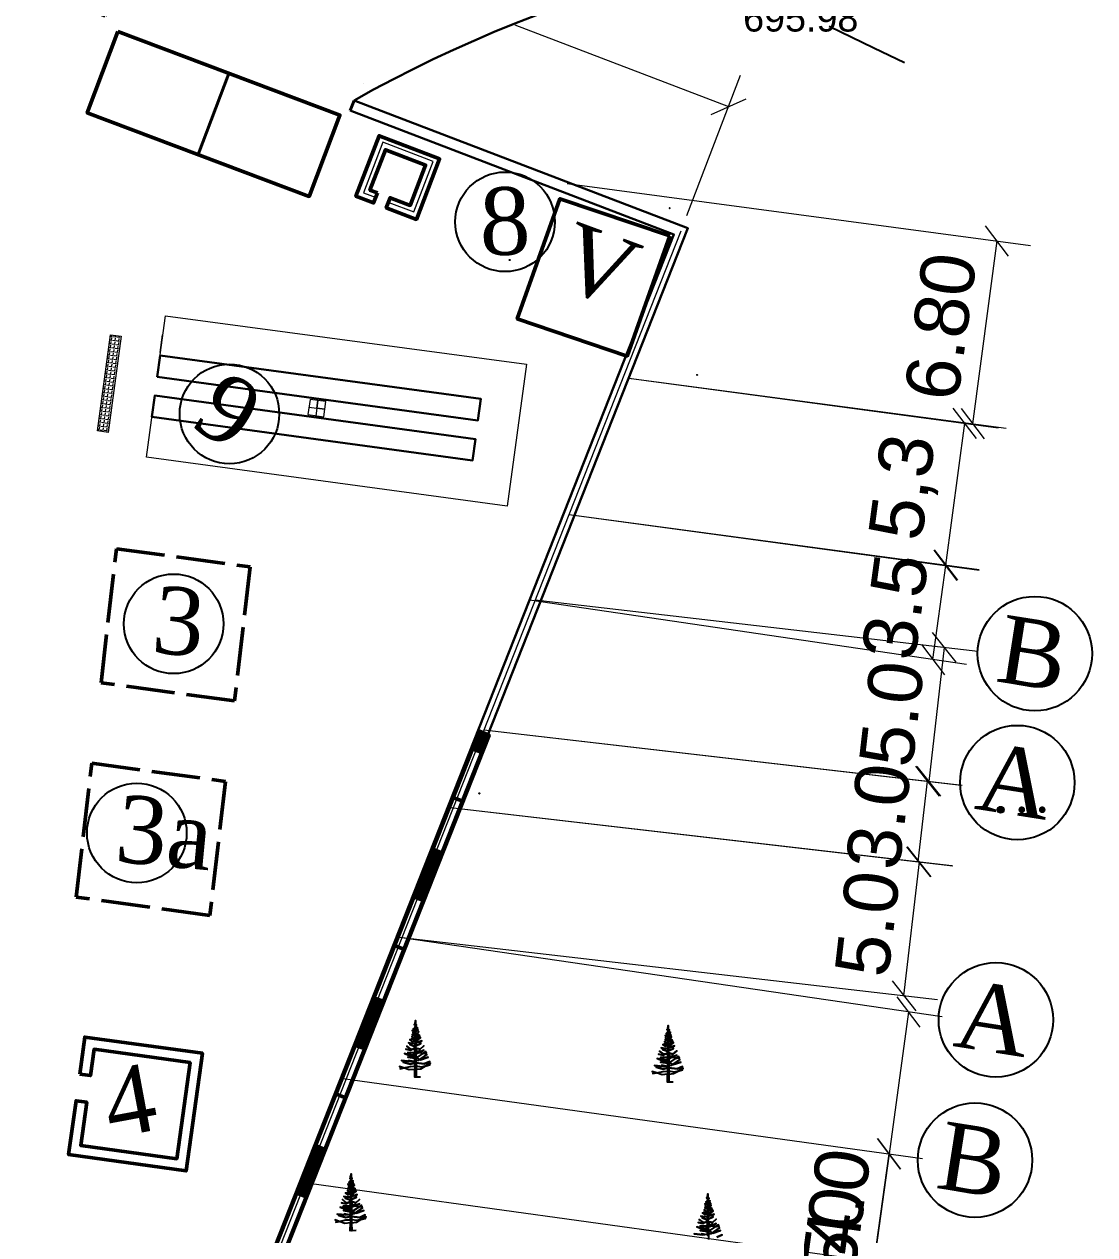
# Model space of a CAD drawing. Header units: feet. Extents: x 3381 to 682707, y 675186 to 4374675.
# Drawn here: x 682451.23 to 682490.92, y 4373061.74 to 4373106.62 of the extents above; entities that cross this region are included whole.
import ezdxf

# ---------------------------------------------------------------- set-up
doc = ezdxf.new("R2010")
doc.units = ezdxf.units.FT
doc.header["$MEASUREMENT"] = 0
doc.header["$PDMODE"] = 34
doc.header["$PDSIZE"] = 0.01
doc.linetypes.add('ACAD_ISO02W100', pattern=[15, 12, -3])
doc.linetypes.add('DUZ', pattern=[0])
doc.layers.get('0').update_dxf_attribs({"linetype": 'CONTINUOUS'})
for name, color, linetype in [('0_Point_Height', 2, 'CONTINUOUS'), ('0_Point_Point', 7, 'CONTINUOUS'), ('Aqaclar', 3, 'CONTINUOUS'), ('col bitkisi', 7, 'CONTINUOUS'), ('Layer8', 7, 'CONTINUOUS'), ('Lep-Stolb', 7, 'CONTINUOUS'), ('yol', 7, 'CONTINUOUS')]:
    doc.layers.add(name, color=color, linetype=linetype)
doc.styles.get("Standard").update_dxf_attribs({"font": 'arial.ttf', "height": 1.5})
doc.styles.add('style5', font='arialazlat.ttf', dxfattribs={"height": 400})

# ---------------------------------------------------------------- blocks, each defined once
blk = doc.blocks.new('gho09')
at = {"layer": 'yol', "lineweight": 20, "ltscale": 0.4}
h = blk.add_hatch(dxfattribs=at)
h.set_pattern_fill('ANGLE', color=256, scale=0.02)
h.set_pattern_definition([(0, (0, 0), (0, 0.1397), [0.1016, -0.0381]), (90, (0, 0), (-0.1397, 0), [0.1016, -0.0381])])
h.paths.add_polyline_path([(6099.173, 5735.746), (6095.576, 5735.746), (6095.576, 5736.146), (6099.173, 5736.146)])
for points in [[(6099.173, 5735.746), (6095.576, 5735.746), (6095.576, 5736.146), (6099.173, 5736.146)], [(6097.791, 5728.494), (6097.225, 5728.494), (6097.225, 5727.904), (6097.791, 5727.904)]]:
    blk.add_lwpolyline(points, close=True, dxfattribs=at)
at = {"layer": 'yol', "lineweight": 30, "ltscale": 0.4}
for points in [[(6096.362, 5734.218), (6096.362, 5722.218), (6097.162, 5722.218), (6097.162, 5734.218)], [(6097.862, 5734.218), (6097.862, 5722.218), (6098.662, 5722.218), (6098.662, 5734.218)]]:
    blk.add_lwpolyline(points, close=True, dxfattribs=at)
at = {"layer": 'yol', "lineweight": 20, "ltscale": 0.4}
blk.add_lwpolyline([(6097.508, 5728.494), (6097.508, 5727.904), (6097.508, 5728.199), (6097.791, 5728.199), (6097.225, 5728.199)], dxfattribs=at)
blk = doc.blocks.new('_Oblique')
at = {"color": 0, "linetype": 'ByBlock', "lineweight": -2}
blk.add_line((-0.5, -0.5), (0.5, 0.5), dxfattribs=at)

msp = doc.modelspace()

# ---------------------------------------------------------------- hatches: boundary and pattern name
at = {"lineweight": 50}
h = msp.add_hatch(dxfattribs=at)
h.set_pattern_fill('ANSI31', scale=0.3, angle=76.6288)
h.set_pattern_definition([(121.628787469, (4781448.126197, 2694571.615767), (-0.03192988339517, -0.01966551668202), [])])
h.paths.add_polyline_path([(682467.838, 4373079.757), (682468.108, 4373080.409), (682468.467, 4373080.267), (682468.214, 4373079.622)])
h = msp.add_hatch(dxfattribs=at)
h.set_pattern_fill('ANSI31', scale=0.3, angle=76.0049)
h.set_pattern_definition([(121.004872172, (4762925.39072, 2650031.193773), (-0.0321421312917, -0.01931666109934), [])])
h.paths.add_polyline_path([(682465.679, 4373074.272), (682466.375, 4373076.029), (682466.736, 4373075.885), (682466.046, 4373074.136)])
h = msp.add_hatch(dxfattribs=at)
h.set_pattern_fill('ANSI31', scale=0.3, angle=76.6288)
h.set_pattern_definition([(121.628787469, (4781443.78242, 2694560.625955), (-0.03192988339517, -0.01966551668202), [])])
h.paths.add_polyline_path([(682463.494, 4373068.768), (682464.19, 4373070.525), (682464.56, 4373070.382), (682463.871, 4373068.632)])
h = msp.add_hatch(dxfattribs=at)
h.set_pattern_fill('ANSI31', scale=0.3, angle=76.0049)
h.set_pattern_definition([(121.004872172, (4762921.04694, 2650020.20396), (-0.0321421312917, -0.01931666109934), [])])
h.paths.add_polyline_path([(682461.319, 4373063.289), (682462.02, 4373065.044), (682462.392, 4373064.896), (682461.702, 4373063.146)])
at = {"layer": 'col bitkisi', "ltscale": 1.5}
h = msp.add_hatch(color=256, dxfattribs=at)
edge = h.paths.add_edge_path()
edge.add_arc((682487.434, 4373077.497), 0.125, 0, 360)
h = msp.add_hatch(color=256, dxfattribs=at)
edge = h.paths.add_edge_path()
edge.add_arc((682488.217, 4373077.497), 0.125, 0, 360)
h = msp.add_hatch(color=256, dxfattribs=at)
edge = h.paths.add_edge_path()
edge.add_arc((682488.975, 4373077.497), 0.125, 0, 360)

# ---------------------------------------------------------------- linework, layer by layer
at = {"color": 7, "lineweight": 18}
for p, q in [((682469.419, 4373106.594, -716.5), (682477.346, 4373103.56, -716.5)), ((682475.801, 4373099.524, -716.5), (682477.793, 4373104.727, -716.5)), ((682471.366, 4373100.707, -716.5), (682488.538, 4373098.419, -716.5)), ((682486.396, 4373091.803, -716.5), (682487.299, 4373098.585, -716.5)), ((682456.347, 4373095.103, -264.147), (682456.258, 4373094.444, -264.147)), ((682473.644, 4373093.501, -716.5), (682487.347, 4373091.655, -716.5)), ((682473.644, 4373093.501, -716.5), (682487.635, 4373091.638, -716.5)), ((682485.402, 4373086.569, -716.5), (682486.108, 4373091.822, -716.5)), ((682471.431, 4373088.445, -716.5), (682486.637, 4373086.383, -716.5)), ((682471.432, 4373088.447, -716.5), (682486.64, 4373086.402, -716.5)), ((682484.925, 4373083.063, -716.5), (682485.398, 4373086.551, -716.5)), ((682469.966, 4373085.281, -716.5), (682486.164, 4373082.895, -716.5)), ((682470.178, 4373085.272, -716.5), (682486.582, 4373083.372, -716.5)), ((682485.34, 4373083.516, -716.5), (682484.765, 4373078.548, -716.5)), ((682468.276, 4373080.458, -716.5), (682486.007, 4373078.404, -716.5)), ((682468.276, 4373080.458, -716.5), (682485.964, 4373078.409, -716.5)), ((682484.377, 4373075.572, -716.5), (682484.722, 4373078.553, -716.5)), ((682466.929, 4373077.593, -716.5), (682485.663, 4373075.423, -716.5)), ((682466.929, 4373077.593, -716.5), (682485.618, 4373075.429, -716.5)), ((682483.847, 4373070.599, -716.5), (682484.422, 4373075.567, -716.5)), ((682465.03, 4373072.785, -716.5), (682485.088, 4373070.456, -716.5)), ((682465.233, 4373072.755, -716.5), (682485.259, 4373069.832, -716.5)), ((682484.02, 4373070.003, -716.5), (682483.294, 4373064.741, -716.5)), ((682462.961, 4373067.548, -716.5), (682484.532, 4373064.57, -473.329)), ((682462.961, 4373067.548, -716.5), (682484.532, 4373064.57, -716.5)), ((682483.294, 4373064.741, -716.5), (682482.277, 4373057.373, -716.5)), ((682482.745, 4373060.761, -473.329), (682483.294, 4373064.741, -473.329)), ((682461.441, 4373063.702, -473.329), (682483.983, 4373060.59, -473.329))]:
    msp.add_line(p, q, dxfattribs=at)
at = {"color": 7, "lineweight": 40}
for p, q in [((682458.814, 4373104.792, -716.5), (682457.683, 4373101.781, -716.5)), ((682463.46, 4373103.792, -716.5), (682463.317, 4373103.419, -264.147))]:
    msp.add_line(p, q, dxfattribs=at)
at = {"color": 7, "lineweight": 30}
for p, q in [((682463.795, 4373104.41, -264.147), (682463.794, 4373104.408, -264.147)), ((682463.463, 4373103.791, -716.5), (682463.32, 4373103.417, -716.5))]:
    msp.add_line(p, q, dxfattribs=at)
at = {"color": 7, "lineweight": 50}
for p, q in [((682467.123, 4373077.951, -716.5), (682467.486, 4373077.812, -716.5)), ((682464.943, 4373072.468, -716.5), (682465.306, 4373072.329, -716.5)), ((682462.779, 4373066.961, -716.5), (682463.142, 4373066.822, -716.5))]:
    msp.add_line(p, q, dxfattribs=at)
at = {"color": 7, "lineweight": 30, "elevation": -716.5}
for points in [[(682463.463, 4373103.791), (682475.838, 4373099.055), (682443.696, 4373017.695), (682351.291, 4373045.819), (682394.482, 4373130.191), (682454.121, 4373107.367)], [(682463.32, 4373103.417), (682475.318, 4373098.826), (682443.46, 4373018.185), (682351.865, 4373046.062), (682394.674, 4373129.689), (682453.978, 4373106.993)]]:
    msp.add_lwpolyline(points, dxfattribs=at)
at = {"color": 1, "lineweight": 0, "elevation": -716.5}
msp.add_lwpolyline([(682475.578, 4373098.94), (682443.578, 4373017.94), (682351.578, 4373045.94), (682394.578, 4373129.94)], dxfattribs=at)
at = {"color": 7, "lineweight": 50, "elevation": -716.5}
for points in [[(682454.23, 4373106.926), (682454.405, 4373107.287), (682429.082, 4373116.969), (682390.187, 4373121.803), (682355.142, 4373053.339), (682452.69, 4373040.351), (682468.467, 4373080.267), (682468.108, 4373080.409), (682452.432, 4373040.804), (682355.777, 4373053.642), (682390.466, 4373121.369), (682428.981, 4373116.595), (682454.23, 4373106.926)], [(682467.838, 4373079.757), (682468.108, 4373080.409), (682468.467, 4373080.267), (682468.213, 4373079.623), (682467.838, 4373079.757)], [(682465.679, 4373074.272), (682466.375, 4373076.029), (682466.736, 4373075.886), (682466.044, 4373074.136), (682465.679, 4373074.272)], [(682463.494, 4373068.768), (682464.19, 4373070.525), (682464.56, 4373070.382), (682463.869, 4373068.633), (682463.494, 4373068.768)], [(682461.32, 4373063.288), (682462.02, 4373065.044), (682462.392, 4373064.897), (682461.7, 4373063.146), (682461.337, 4373063.282)]]:
    msp.add_lwpolyline(points, dxfattribs=at)
for points in [[(682454.697, 4373106.34), (682462.932, 4373103.245), (682461.8, 4373100.234), (682453.565, 4373103.329)], [(682475.163, 4373098.767), (682473.582, 4373094.315), (682469.508, 4373095.695), (682471.089, 4373100.147)]]:
    msp.add_lwpolyline(points, close=True, dxfattribs=at)
at = {"color": 7, "linetype": 'DUZ', "lineweight": 50, "elevation": -21, "flags": 128}
msp.add_lwpolyline([(682464.327, 4373100.362), (682464.184, 4373099.989), (682463.53, 4373100.239), (682464.388, 4373102.48), (682466.63, 4373101.622), (682465.772, 4373099.381), (682464.651, 4373099.81), (682464.794, 4373100.183), (682465.541, 4373099.897), (682466.113, 4373101.392), (682464.619, 4373101.964), (682464.047, 4373100.469), (682464.327, 4373100.362)], dxfattribs=at)
at = {"color": 7, "linetype": 'DUZ', "lineweight": 13, "elevation": -21}
msp.add_lwpolyline([(682464.747, 4373100.013), (682465.681, 4373099.656), (682466.395, 4373101.524), (682464.528, 4373102.239), (682463.813, 4373100.371), (682464.28, 4373100.192)], dxfattribs=at)
at = {"color": 7, "lineweight": 15, "elevation": 214.685}
msp.add_lwpolyline([(682456.162, 4373093.542), (682456.469, 4373095.806), (682469.849, 4373094.008), (682469.137, 4373088.756), (682455.759, 4373090.57), (682456.068, 4373092.849)], dxfattribs=at)
at = {"color": 7, "linetype": 'ACAD_ISO02W100', "lineweight": 50, "ltscale": 0.15, "elevation": -473.329}
for points in [[(682454.651, 4373087.173), (682459.606, 4373086.496), (682459.031, 4373081.528), (682454.076, 4373082.205), (682454.651, 4373087.173)], [(682453.156, 4373074.256), (682453.731, 4373079.224), (682458.686, 4373078.547), (682458.111, 4373073.58), (682453.156, 4373074.256)]]:
    msp.add_lwpolyline(points, dxfattribs=at)
at = {"color": 7, "lineweight": 50, "elevation": -473.329, "flags": 128}
msp.add_lwpolyline([(682453.287, 4373067.697), (682453.683, 4373067.643), (682453.818, 4373068.619), (682457.379, 4373068.126), (682456.885, 4373064.56), (682453.324, 4373065.053), (682453.546, 4373066.652), (682453.15, 4373066.707), (682452.873, 4373064.711), (682457.232, 4373064.108), (682457.835, 4373068.467), (682453.476, 4373069.07), (682453.287, 4373067.697)], dxfattribs=at)
at = {"color": 7, "linetype": 'DUZ', "lineweight": 25}
for centre, radius in [((682469.058, 4373099.289, 674), 1.846), ((682458.839, 4373092.169, 905.685), 1.846), ((682456.769, 4373084.387, -1207.039), 1.846), ((682488.702, 4373083.284, -716.5), 2.121), ((682488.053, 4373078.504, -473.329), 2.121), ((682455.404, 4373076.636, -1848.332), 1.846), ((682487.257, 4373069.708, -473.329), 2.121), ((682486.482, 4373064.505, -473.329), 2.121)]:
    msp.add_circle(centre, radius, dxfattribs=at)
at = {"color": 1, "lineweight": 30}
msp.add_arc((682488.046, 4373060.098, -30.28), 50.136, 89.2275, 119.3665, dxfattribs=at)
at = {"linetype": 'Continuous'}
msp.add_open_spline([(682403.55, 4373251.91, -716.5), (682405.371, 4373248.44, -716.5), (682411.677, 4373236.422, -716.5), (682421.574, 4373218.441, -716.5), (682435.569, 4373199.176, -716.5), (682446.34, 4373178.978, -716.5), (682457.303, 4373161.093, -716.5), (682466.431, 4373143.689, -716.5), (682479.846, 4373125.168, -716.5), (682496.445, 4373110.879, -716.5), (682507.98, 4373096.042, -716.5), (682515.91, 4373085.56, -716.5), (682527.228, 4373073.641, -716.5), (682535.478, 4373062.949, -716.5), (682539.921, 4373057.189, -716.5)], degree=3, knots=[0, 0, 0, 0, 11.75951, 40.72321, 61.46233, 83.054979, 109.290717, 124.392744, 141.962718, 177.533008, 189.558821, 198.276488, 216.955448, 238.768866, 238.768866, 238.768866, 238.768866], dxfattribs=at)
at = {"layer": '0_Point_Point'}
for p in [(682475.163, 4373099.796, -21.166), (682469.225, 4373097.877, -21.319), (682476.177, 4373093.617, -22.166), (682468.106, 4373078.104, -716.5)]:
    msp.add_point(p, dxfattribs=at)
at = {"layer": 'Aqaclar', "color": 3, "elevation": -716.5}
for points in [[(682465.92, 4373067.586), (682465.709, 4373067.579), (682465.712, 4373067.873), (682465.505, 4373067.85), (682465.295, 4373067.925), (682465.144, 4373067.979), (682465.295, 4373067.925), (682465.17, 4373067.898), (682465.295, 4373067.925), (682465.549, 4373067.979), (682465.714, 4373067.986), (682465.712, 4373067.873), (682465.758, 4373067.878), (682465.761, 4373067.581), (682465.758, 4373067.878), (682465.934, 4373067.898), (682466.101, 4373067.992), (682466.269, 4373068.036), (682466.101, 4373067.992), (682466.294, 4373068.101), (682466.101, 4373067.992), (682465.959, 4373067.955), (682465.756, 4373067.985), (682465.758, 4373067.878), (682465.756, 4373067.985), (682465.738, 4373067.987), (682465.714, 4373067.986), (682465.715, 4373068.109), (682465.713, 4373068.109), (682465.542, 4373068.068), (682465.283, 4373068.141), (682465.542, 4373068.068), (682465.713, 4373068.109), (682465.715, 4373068.109), (682465.716, 4373068.155), (682465.707, 4373068.157), (682465.492, 4373068.206), (682465.621, 4373068.177), (682465.549, 4373068.166), (682465.22, 4373068.198), (682465.549, 4373068.166), (682465.621, 4373068.177), (682465.716, 4373068.191), (682465.716, 4373068.155), (682465.716, 4373068.191), (682465.754, 4373068.197), (682465.756, 4373067.985), (682465.755, 4373068.109), (682465.757, 4373068.109), (682466.06, 4373068.076), (682466.263, 4373068.166), (682466.06, 4373068.076), (682465.755, 4373068.109), (682465.754, 4373068.197), (682465.865, 4373068.214), (682466.161, 4373068.425), (682465.899, 4373068.239), (682465.921, 4373068.23), (682466.206, 4373068.327), (682465.921, 4373068.23), (682465.814, 4373068.271), (682465.753, 4373068.28), (682465.754, 4373068.197), (682465.753, 4373068.28), (682465.718, 4373068.286), (682465.716, 4373068.191), (682465.718, 4373068.286), (682465.454, 4373068.327), (682465.718, 4373068.286), (682465.718, 4373068.336), (682465.65, 4373068.336), (682465.328, 4373068.457), (682465.65, 4373068.336), (682465.718, 4373068.336), (682465.719, 4373068.438), (682465.631, 4373068.4), (682465.422, 4373068.449), (682465.631, 4373068.4), (682465.751, 4373068.452), (682465.752, 4373068.336), (682465.718, 4373068.336), (682465.752, 4373068.336), (682465.753, 4373068.28), (682465.752, 4373068.336), (682465.833, 4373068.336), (682466.032, 4373068.469), (682466.124, 4373068.53), (682466.032, 4373068.469), (682466.054, 4373068.465), (682466.149, 4373068.481), (682466.054, 4373068.465), (682465.896, 4373068.489), (682465.869, 4373068.502), (682465.751, 4373068.452), (682465.869, 4373068.502), (682466.048, 4373068.579), (682465.869, 4373068.502), (682465.808, 4373068.53), (682465.915, 4373068.554), (682465.808, 4373068.53), (682465.738, 4373068.562), (682465.749, 4373068.557), (682465.75, 4373068.517), (682465.808, 4373068.53), (682465.75, 4373068.517), (682465.751, 4373068.452), (682465.75, 4373068.517), (682465.72, 4373068.511), (682465.719, 4373068.438), (682465.72, 4373068.511), (682465.625, 4373068.489), (682465.448, 4373068.498), (682465.625, 4373068.489), (682465.72, 4373068.511), (682465.722, 4373068.602), (682465.776, 4373068.595), (682465.749, 4373068.599), (682465.749, 4373068.557), (682465.749, 4373068.599), (682465.722, 4373068.602), (682465.549, 4373068.627), (682465.416, 4373068.732), (682465.549, 4373068.627), (682465.613, 4373068.618), (682465.549, 4373068.579), (682465.378, 4373068.619), (682465.549, 4373068.579), (682465.613, 4373068.618), (682465.723, 4373068.686), (682465.722, 4373068.602), (682465.749, 4373068.599), (682465.748, 4373068.662), (682465.909, 4373068.619), (682466.048, 4373068.74), (682465.909, 4373068.619), (682465.748, 4373068.662), (682465.747, 4373068.743), (682465.934, 4373068.83), (682465.707, 4373068.724), (682465.523, 4373068.789), (682465.707, 4373068.724), (682465.723, 4373068.732), (682465.723, 4373068.686), (682465.725, 4373068.844), (682465.707, 4373068.838), (682465.618, 4373068.83), (682465.473, 4373068.854), (682465.618, 4373068.83), (682465.707, 4373068.838), (682465.725, 4373068.844), (682465.746, 4373068.851), (682465.747, 4373068.743), (682465.746, 4373068.851), (682465.966, 4373068.927), (682465.86, 4373068.89), (682465.934, 4373068.886), (682465.782, 4373068.894), (682465.669, 4373068.951), (682465.726, 4373068.923), (682465.725, 4373068.844), (682465.746, 4373068.851), (682465.744, 4373068.945), (682465.618, 4373068.911), (682465.53, 4373068.983), (682465.618, 4373068.911), (682465.726, 4373068.94), (682465.726, 4373068.923), (682465.726, 4373068.94), (682465.827, 4373068.967), (682465.928, 4373069.048), (682465.827, 4373068.967), (682465.744, 4373068.945), (682465.744, 4373068.986), (682465.776, 4373068.983), (682465.902, 4373069.097), (682465.776, 4373068.983), (682465.744, 4373068.986), (682465.726, 4373068.988), (682465.726, 4373068.94), (682465.726, 4373068.988), (682465.587, 4373069), (682465.726, 4373068.988), (682465.727, 4373069.003), (682465.599, 4373069.089), (682465.727, 4373069.003), (682465.728, 4373069.115), (682465.732, 4373069.113), (682465.618, 4373069.162), (682465.732, 4373069.113), (682465.839, 4373069.178), (682465.742, 4373069.119), (682465.744, 4373068.986), (682465.743, 4373069.053), (682465.884, 4373069.145), (682465.743, 4373069.053), (682465.741, 4373069.189), (682465.801, 4373069.202), (682465.858, 4373069.267), (682465.801, 4373069.202), (682465.741, 4373069.189), (682465.729, 4373069.187), (682465.728, 4373069.115), (682465.729, 4373069.187), (682465.688, 4373069.178), (682465.637, 4373069.243), (682465.688, 4373069.178), (682465.729, 4373069.187), (682465.73, 4373069.28), (682465.618, 4373069.307), (682465.751, 4373069.275), (682465.839, 4373069.324), (682465.751, 4373069.275), (682465.74, 4373069.278), (682465.741, 4373069.189), (682465.74, 4373069.278), (682465.74, 4373069.322), (682465.82, 4373069.364), (682465.74, 4373069.322), (682465.739, 4373069.394), (682465.77, 4373069.388), (682465.739, 4373069.394), (682465.688, 4373069.405), (682465.731, 4373069.396), (682465.73, 4373069.28), (682465.731, 4373069.324), (682465.688, 4373069.332), (682465.731, 4373069.324), (682465.731, 4373069.354), (682465.656, 4373069.38), (682465.731, 4373069.354), (682465.731, 4373069.396), (682465.732, 4373069.435), (682465.707, 4373069.445), (682465.738, 4373069.433), (682465.77, 4373069.421), (682465.795, 4373069.388), (682465.782, 4373069.405), (682465.814, 4373069.429), (682465.77, 4373069.396), (682465.782, 4373069.405), (682465.77, 4373069.421), (682465.738, 4373069.433), (682465.739, 4373069.394), (682465.738, 4373069.433), (682465.737, 4373069.495), (682465.776, 4373069.526), (682465.742, 4373069.499), (682465.764, 4373069.485), (682465.742, 4373069.499), (682465.733, 4373069.505), (682465.688, 4373069.534), (682465.733, 4373069.505), (682465.734, 4373069.565), (682465.707, 4373069.599), (682465.734, 4373069.565), (682465.735, 4373069.688), (682465.737, 4373069.502), (682465.737, 4373069.495), (682465.737, 4373069.502), (682465.733, 4373069.505), (682465.733, 4373069.491), (682465.737, 4373069.495), (682465.726, 4373069.485), (682465.733, 4373069.491), (682465.732, 4373069.435)], [(682475.294, 4373067.403), (682475.082, 4373067.395), (682475.086, 4373067.69), (682474.878, 4373067.666), (682474.668, 4373067.742), (682474.518, 4373067.796), (682474.668, 4373067.742), (682474.543, 4373067.715), (682474.668, 4373067.742), (682474.922, 4373067.796), (682475.087, 4373067.803), (682475.086, 4373067.69), (682475.131, 4373067.695), (682475.135, 4373067.397), (682475.131, 4373067.695), (682475.307, 4373067.715), (682475.474, 4373067.808), (682475.642, 4373067.852), (682475.474, 4373067.808), (682475.667, 4373067.917), (682475.474, 4373067.808), (682475.333, 4373067.771), (682475.13, 4373067.801), (682475.131, 4373067.695), (682475.13, 4373067.801), (682475.112, 4373067.804), (682475.087, 4373067.803), (682475.089, 4373067.925), (682475.086, 4373067.925), (682474.916, 4373067.885), (682474.657, 4373067.958), (682474.916, 4373067.885), (682475.086, 4373067.925), (682475.089, 4373067.925), (682475.089, 4373067.972), (682475.08, 4373067.974), (682474.865, 4373068.023), (682474.995, 4373067.993), (682474.922, 4373067.982), (682474.594, 4373068.014), (682474.922, 4373067.982), (682474.995, 4373067.993), (682475.09, 4373068.008), (682475.089, 4373067.972), (682475.09, 4373068.008), (682475.127, 4373068.014), (682475.13, 4373067.801), (682475.128, 4373067.926), (682475.13, 4373067.925), (682475.434, 4373067.893), (682475.636, 4373067.982), (682475.434, 4373067.893), (682475.128, 4373067.926), (682475.127, 4373068.014), (682475.238, 4373068.031), (682475.535, 4373068.241), (682475.272, 4373068.055), (682475.295, 4373068.047), (682475.579, 4373068.144), (682475.295, 4373068.047), (682475.187, 4373068.087), (682475.126, 4373068.097), (682475.127, 4373068.014), (682475.126, 4373068.097), (682475.091, 4373068.102), (682475.09, 4373068.008), (682475.091, 4373068.102), (682474.827, 4373068.144), (682475.091, 4373068.102), (682475.091, 4373068.152), (682475.023, 4373068.152), (682474.701, 4373068.274), (682475.023, 4373068.152), (682475.091, 4373068.152), (682475.093, 4373068.255), (682475.004, 4373068.217), (682474.796, 4373068.265), (682475.004, 4373068.217), (682475.124, 4373068.268), (682475.125, 4373068.152), (682475.091, 4373068.152), (682475.125, 4373068.152), (682475.126, 4373068.097), (682475.125, 4373068.152), (682475.206, 4373068.152), (682475.405, 4373068.285), (682475.497, 4373068.346), (682475.405, 4373068.285), (682475.427, 4373068.282), (682475.522, 4373068.298), (682475.427, 4373068.282), (682475.269, 4373068.306), (682475.242, 4373068.319), (682475.124, 4373068.268), (682475.242, 4373068.319), (682475.421, 4373068.395), (682475.242, 4373068.319), (682475.181, 4373068.347), (682475.288, 4373068.371), (682475.181, 4373068.347), (682475.112, 4373068.379), (682475.122, 4373068.374), (682475.123, 4373068.334), (682475.181, 4373068.347), (682475.123, 4373068.334), (682475.124, 4373068.268), (682475.123, 4373068.334), (682475.094, 4373068.327), (682475.093, 4373068.255), (682475.094, 4373068.327), (682474.998, 4373068.306), (682474.821, 4373068.314), (682474.998, 4373068.306), (682475.094, 4373068.327), (682475.095, 4373068.419), (682475.149, 4373068.411), (682475.122, 4373068.415), (682475.122, 4373068.374), (682475.122, 4373068.415), (682475.095, 4373068.419), (682474.922, 4373068.444), (682474.789, 4373068.549), (682474.922, 4373068.444), (682474.986, 4373068.434), (682474.922, 4373068.395), (682474.751, 4373068.435), (682474.922, 4373068.395), (682474.986, 4373068.434), (682475.096, 4373068.503), (682475.095, 4373068.419), (682475.122, 4373068.415), (682475.121, 4373068.479), (682475.282, 4373068.435), (682475.421, 4373068.557), (682475.282, 4373068.435), (682475.121, 4373068.479), (682475.12, 4373068.559), (682475.307, 4373068.646), (682475.08, 4373068.541), (682474.897, 4373068.606), (682475.08, 4373068.541), (682475.096, 4373068.548), (682475.096, 4373068.503), (682475.098, 4373068.66), (682475.08, 4373068.654), (682474.991, 4373068.646), (682474.846, 4373068.67), (682474.991, 4373068.646), (682475.08, 4373068.654), (682475.098, 4373068.66), (682475.119, 4373068.668), (682475.12, 4373068.559), (682475.119, 4373068.668), (682475.339, 4373068.743), (682475.233, 4373068.707), (682475.307, 4373068.703), (682475.156, 4373068.711), (682475.042, 4373068.768), (682475.099, 4373068.739), (682475.098, 4373068.66), (682475.119, 4373068.668), (682475.118, 4373068.761), (682474.991, 4373068.727), (682474.903, 4373068.8), (682474.991, 4373068.727), (682475.099, 4373068.756), (682475.099, 4373068.739), (682475.099, 4373068.756), (682475.2, 4373068.784), (682475.301, 4373068.865), (682475.2, 4373068.784), (682475.118, 4373068.761), (682475.117, 4373068.803), (682475.149, 4373068.8), (682475.276, 4373068.913), (682475.149, 4373068.8), (682475.117, 4373068.803), (682475.1, 4373068.804), (682475.099, 4373068.756), (682475.1, 4373068.804), (682474.96, 4373068.816), (682475.1, 4373068.804), (682475.1, 4373068.82), (682474.973, 4373068.905), (682475.1, 4373068.82), (682475.101, 4373068.931), (682475.105, 4373068.929), (682474.991, 4373068.978), (682475.105, 4373068.929), (682475.213, 4373068.994), (682475.115, 4373068.936), (682475.117, 4373068.803), (682475.116, 4373068.869), (682475.257, 4373068.962), (682475.116, 4373068.869), (682475.115, 4373069.006), (682475.175, 4373069.019), (682475.232, 4373069.083), (682475.175, 4373069.019), (682475.115, 4373069.006), (682475.102, 4373069.003), (682475.101, 4373068.931), (682475.102, 4373069.003), (682475.061, 4373068.994), (682475.01, 4373069.059), (682475.061, 4373068.994), (682475.102, 4373069.003), (682475.103, 4373069.097), (682474.991, 4373069.124), (682475.124, 4373069.091), (682475.213, 4373069.14), (682475.124, 4373069.091), (682475.113, 4373069.094), (682475.115, 4373069.006), (682475.113, 4373069.094), (682475.113, 4373069.138), (682475.194, 4373069.181), (682475.113, 4373069.138), (682475.112, 4373069.211), (682475.143, 4373069.205), (682475.112, 4373069.211), (682475.061, 4373069.221), (682475.105, 4373069.212), (682475.103, 4373069.097), (682475.104, 4373069.14), (682475.061, 4373069.148), (682475.104, 4373069.14), (682475.104, 4373069.17), (682475.029, 4373069.197), (682475.104, 4373069.17), (682475.105, 4373069.212), (682475.105, 4373069.252), (682475.08, 4373069.261), (682475.112, 4373069.249), (682475.143, 4373069.237), (682475.168, 4373069.205), (682475.155, 4373069.222), (682475.187, 4373069.245), (682475.143, 4373069.213), (682475.155, 4373069.222), (682475.143, 4373069.237), (682475.112, 4373069.249), (682475.112, 4373069.211), (682475.112, 4373069.249), (682475.111, 4373069.312), (682475.149, 4373069.342), (682475.116, 4373069.315), (682475.137, 4373069.302), (682475.116, 4373069.315), (682475.106, 4373069.322), (682475.061, 4373069.351), (682475.106, 4373069.322), (682475.107, 4373069.381), (682475.08, 4373069.415), (682475.107, 4373069.381), (682475.108, 4373069.504), (682475.111, 4373069.319), (682475.111, 4373069.312), (682475.111, 4373069.319), (682475.106, 4373069.322), (682475.106, 4373069.308), (682475.111, 4373069.312), (682475.099, 4373069.302), (682475.106, 4373069.308), (682475.105, 4373069.252)], [(682463.531, 4373061.896), (682463.319, 4373061.888), (682463.323, 4373062.183), (682463.115, 4373062.159), (682462.906, 4373062.235), (682462.755, 4373062.289), (682462.906, 4373062.235), (682462.78, 4373062.208), (682462.906, 4373062.235), (682463.159, 4373062.289), (682463.325, 4373062.296), (682463.323, 4373062.183), (682463.368, 4373062.188), (682463.372, 4373061.89), (682463.368, 4373062.188), (682463.545, 4373062.208), (682463.711, 4373062.302), (682463.88, 4373062.346), (682463.711, 4373062.302), (682463.905, 4373062.41), (682463.711, 4373062.302), (682463.57, 4373062.265), (682463.367, 4373062.294), (682463.368, 4373062.188), (682463.367, 4373062.294), (682463.349, 4373062.297), (682463.325, 4373062.296), (682463.326, 4373062.419), (682463.324, 4373062.418), (682463.153, 4373062.378), (682462.894, 4373062.451), (682463.153, 4373062.378), (682463.324, 4373062.418), (682463.326, 4373062.419), (682463.327, 4373062.465), (682463.317, 4373062.467), (682463.103, 4373062.516), (682463.232, 4373062.486), (682463.159, 4373062.475), (682462.831, 4373062.508), (682463.159, 4373062.475), (682463.232, 4373062.486), (682463.327, 4373062.501), (682463.327, 4373062.465), (682463.327, 4373062.501), (682463.364, 4373062.507), (682463.367, 4373062.294), (682463.366, 4373062.419), (682463.368, 4373062.418), (682463.671, 4373062.386), (682463.873, 4373062.475), (682463.671, 4373062.386), (682463.366, 4373062.419), (682463.364, 4373062.507), (682463.475, 4373062.524), (682463.772, 4373062.734), (682463.51, 4373062.548), (682463.532, 4373062.54), (682463.816, 4373062.637), (682463.532, 4373062.54), (682463.425, 4373062.58), (682463.363, 4373062.59), (682463.364, 4373062.507), (682463.363, 4373062.59), (682463.328, 4373062.596), (682463.327, 4373062.501), (682463.328, 4373062.596), (682463.065, 4373062.637), (682463.328, 4373062.596), (682463.329, 4373062.645), (682463.26, 4373062.645), (682462.938, 4373062.767), (682463.26, 4373062.645), (682463.329, 4373062.645), (682463.33, 4373062.748), (682463.242, 4373062.71), (682463.033, 4373062.759), (682463.242, 4373062.71), (682463.361, 4373062.761), (682463.363, 4373062.645), (682463.329, 4373062.645), (682463.363, 4373062.645), (682463.363, 4373062.59), (682463.363, 4373062.645), (682463.444, 4373062.645), (682463.643, 4373062.778), (682463.734, 4373062.84), (682463.643, 4373062.778), (682463.665, 4373062.775), (682463.76, 4373062.791), (682463.665, 4373062.775), (682463.507, 4373062.799), (682463.48, 4373062.812), (682463.361, 4373062.761), (682463.48, 4373062.812), (682463.658, 4373062.888), (682463.48, 4373062.812), (682463.418, 4373062.84), (682463.526, 4373062.864), (682463.418, 4373062.84), (682463.349, 4373062.872), (682463.36, 4373062.867), (682463.36, 4373062.827), (682463.418, 4373062.84), (682463.36, 4373062.827), (682463.361, 4373062.761), (682463.36, 4373062.827), (682463.331, 4373062.82), (682463.33, 4373062.748), (682463.331, 4373062.82), (682463.235, 4373062.799), (682463.058, 4373062.807), (682463.235, 4373062.799), (682463.331, 4373062.82), (682463.332, 4373062.912), (682463.387, 4373062.904), (682463.36, 4373062.908), (682463.36, 4373062.867), (682463.36, 4373062.908), (682463.332, 4373062.912), (682463.159, 4373062.937), (682463.027, 4373063.042), (682463.159, 4373062.937), (682463.223, 4373062.928), (682463.159, 4373062.888), (682462.989, 4373062.929), (682463.159, 4373062.888), (682463.223, 4373062.928), (682463.333, 4373062.996), (682463.332, 4373062.912), (682463.359, 4373062.908), (682463.359, 4373062.972), (682463.519, 4373062.929), (682463.658, 4373063.05), (682463.519, 4373062.929), (682463.359, 4373062.972), (682463.358, 4373063.053), (682463.545, 4373063.139), (682463.317, 4373063.034), (682463.134, 4373063.099), (682463.317, 4373063.034), (682463.334, 4373063.042), (682463.333, 4373062.996), (682463.335, 4373063.153), (682463.317, 4373063.147), (682463.229, 4373063.139), (682463.084, 4373063.163), (682463.229, 4373063.139), (682463.317, 4373063.147), (682463.335, 4373063.153), (682463.356, 4373063.161), (682463.358, 4373063.053), (682463.356, 4373063.161), (682463.576, 4373063.236), (682463.47, 4373063.2), (682463.545, 4373063.196), (682463.393, 4373063.204), (682463.279, 4373063.261), (682463.336, 4373063.232), (682463.335, 4373063.153), (682463.356, 4373063.161), (682463.355, 4373063.254), (682463.229, 4373063.22), (682463.14, 4373063.293), (682463.229, 4373063.22), (682463.336, 4373063.249), (682463.336, 4373063.232), (682463.336, 4373063.249), (682463.437, 4373063.277), (682463.538, 4373063.358), (682463.437, 4373063.277), (682463.355, 4373063.254), (682463.355, 4373063.296), (682463.387, 4373063.293), (682463.513, 4373063.406), (682463.387, 4373063.293), (682463.355, 4373063.296), (682463.337, 4373063.297), (682463.336, 4373063.249), (682463.337, 4373063.297), (682463.197, 4373063.309), (682463.337, 4373063.297), (682463.337, 4373063.313), (682463.21, 4373063.398), (682463.337, 4373063.313), (682463.339, 4373063.424), (682463.343, 4373063.423), (682463.229, 4373063.471), (682463.343, 4373063.423), (682463.45, 4373063.487), (682463.353, 4373063.429), (682463.355, 4373063.296), (682463.354, 4373063.362), (682463.494, 4373063.455), (682463.354, 4373063.362), (682463.352, 4373063.499), (682463.412, 4373063.512), (682463.469, 4373063.576), (682463.412, 4373063.512), (682463.352, 4373063.499), (682463.34, 4373063.496), (682463.339, 4373063.424), (682463.34, 4373063.496), (682463.298, 4373063.487), (682463.248, 4373063.552), (682463.298, 4373063.487), (682463.34, 4373063.496), (682463.341, 4373063.59), (682463.229, 4373063.617), (682463.362, 4373063.585), (682463.45, 4373063.633), (682463.362, 4373063.585), (682463.351, 4373063.587), (682463.352, 4373063.499), (682463.351, 4373063.587), (682463.35, 4373063.631), (682463.431, 4373063.674), (682463.35, 4373063.631), (682463.349, 4373063.704), (682463.381, 4373063.698), (682463.349, 4373063.704), (682463.298, 4373063.714), (682463.342, 4373063.706), (682463.341, 4373063.59), (682463.341, 4373063.633), (682463.298, 4373063.641), (682463.341, 4373063.633), (682463.342, 4373063.664), (682463.267, 4373063.69), (682463.342, 4373063.664), (682463.342, 4373063.706), (682463.343, 4373063.745), (682463.317, 4373063.755), (682463.349, 4373063.742), (682463.381, 4373063.73), (682463.406, 4373063.698), (682463.393, 4373063.715), (682463.425, 4373063.738), (682463.381, 4373063.706), (682463.393, 4373063.715), (682463.381, 4373063.73), (682463.349, 4373063.742), (682463.349, 4373063.704), (682463.349, 4373063.742), (682463.348, 4373063.805), (682463.387, 4373063.836), (682463.353, 4373063.809), (682463.374, 4373063.795), (682463.353, 4373063.809), (682463.343, 4373063.815), (682463.298, 4373063.844), (682463.343, 4373063.815), (682463.344, 4373063.874), (682463.317, 4373063.908), (682463.344, 4373063.874), (682463.346, 4373063.997), (682463.348, 4373063.812), (682463.348, 4373063.805), (682463.348, 4373063.812), (682463.343, 4373063.815), (682463.343, 4373063.801), (682463.348, 4373063.805), (682463.336, 4373063.795), (682463.343, 4373063.801), (682463.343, 4373063.745)], [(682476.598, 4373061.685), (682476.597, 4373061.773), (682476.708, 4373061.79), (682477.005, 4373062), (682476.743, 4373061.814), (682476.765, 4373061.806), (682477.049, 4373061.903), (682476.765, 4373061.806), (682476.658, 4373061.846), (682476.596, 4373061.856), (682476.597, 4373061.773), (682476.596, 4373061.856), (682476.561, 4373061.861), (682476.56, 4373061.767), (682476.561, 4373061.861), (682476.298, 4373061.903), (682476.561, 4373061.861), (682476.562, 4373061.911), (682476.493, 4373061.911), (682476.171, 4373062.032), (682476.493, 4373061.911), (682476.562, 4373061.911), (682476.563, 4373062.014), (682476.474, 4373061.976), (682476.266, 4373062.024), (682476.474, 4373061.976), (682476.594, 4373062.027), (682476.596, 4373061.911), (682476.562, 4373061.911), (682476.596, 4373061.911), (682476.596, 4373061.856), (682476.596, 4373061.911), (682476.677, 4373061.911), (682476.875, 4373062.044), (682476.967, 4373062.105), (682476.875, 4373062.044), (682476.898, 4373062.041), (682476.992, 4373062.057), (682476.898, 4373062.041), (682476.74, 4373062.065), (682476.712, 4373062.078), (682476.594, 4373062.027), (682476.712, 4373062.078), (682476.891, 4373062.154), (682476.712, 4373062.078), (682476.651, 4373062.106), (682476.759, 4373062.13), (682476.651, 4373062.106), (682476.582, 4373062.138), (682476.593, 4373062.133), (682476.593, 4373062.093), (682476.651, 4373062.106), (682476.593, 4373062.093), (682476.594, 4373062.027), (682476.593, 4373062.093), (682476.564, 4373062.086), (682476.563, 4373062.014), (682476.564, 4373062.086), (682476.468, 4373062.065), (682476.291, 4373062.073), (682476.468, 4373062.065), (682476.564, 4373062.086), (682476.565, 4373062.178), (682476.62, 4373062.17), (682476.592, 4373062.174), (682476.593, 4373062.133), (682476.592, 4373062.174), (682476.565, 4373062.178), (682476.392, 4373062.203), (682476.26, 4373062.308), (682476.392, 4373062.203), (682476.456, 4373062.193), (682476.392, 4373062.154), (682476.222, 4373062.194), (682476.392, 4373062.154), (682476.456, 4373062.193), (682476.566, 4373062.262), (682476.565, 4373062.178), (682476.592, 4373062.174), (682476.592, 4373062.238), (682476.752, 4373062.194), (682476.891, 4373062.316), (682476.752, 4373062.194), (682476.592, 4373062.238), (682476.591, 4373062.318), (682476.778, 4373062.405), (682476.55, 4373062.3), (682476.367, 4373062.365), (682476.55, 4373062.3), (682476.567, 4373062.307), (682476.566, 4373062.262), (682476.568, 4373062.419), (682476.55, 4373062.413), (682476.462, 4373062.405), (682476.317, 4373062.429), (682476.462, 4373062.405), (682476.55, 4373062.413), (682476.568, 4373062.419), (682476.589, 4373062.426), (682476.591, 4373062.318), (682476.589, 4373062.426), (682476.809, 4373062.502), (682476.703, 4373062.466), (682476.778, 4373062.462), (682476.626, 4373062.47), (682476.512, 4373062.526), (682476.569, 4373062.498), (682476.568, 4373062.419), (682476.589, 4373062.426), (682476.588, 4373062.52), (682476.462, 4373062.486), (682476.373, 4373062.559), (682476.462, 4373062.486), (682476.569, 4373062.515), (682476.569, 4373062.498), (682476.569, 4373062.515), (682476.67, 4373062.543), (682476.771, 4373062.624), (682476.67, 4373062.543), (682476.588, 4373062.52), (682476.587, 4373062.562), (682476.62, 4373062.559), (682476.746, 4373062.672), (682476.62, 4373062.559), (682476.587, 4373062.562), (682476.57, 4373062.563), (682476.569, 4373062.515), (682476.57, 4373062.563), (682476.43, 4373062.575), (682476.57, 4373062.563), (682476.57, 4373062.579), (682476.443, 4373062.664), (682476.57, 4373062.579), (682476.572, 4373062.69), (682476.576, 4373062.688), (682476.462, 4373062.737), (682476.576, 4373062.688), (682476.683, 4373062.753), (682476.586, 4373062.695), (682476.587, 4373062.562), (682476.587, 4373062.628), (682476.727, 4373062.721), (682476.587, 4373062.628), (682476.585, 4373062.765), (682476.645, 4373062.778), (682476.702, 4373062.842), (682476.645, 4373062.778), (682476.585, 4373062.765), (682476.572, 4373062.762), (682476.572, 4373062.69), (682476.572, 4373062.762), (682476.531, 4373062.753), (682476.481, 4373062.818), (682476.531, 4373062.753), (682476.572, 4373062.762), (682476.574, 4373062.856), (682476.462, 4373062.883), (682476.595, 4373062.85), (682476.683, 4373062.899), (682476.595, 4373062.85), (682476.584, 4373062.853), (682476.585, 4373062.765), (682476.584, 4373062.853), (682476.583, 4373062.897), (682476.664, 4373062.939), (682476.583, 4373062.897), (682476.582, 4373062.97), (682476.613, 4373062.964), (682476.582, 4373062.97), (682476.531, 4373062.98), (682476.575, 4373062.971), (682476.574, 4373062.856), (682476.574, 4373062.899), (682476.531, 4373062.907), (682476.574, 4373062.899), (682476.575, 4373062.929), (682476.5, 4373062.956), (682476.575, 4373062.929), (682476.575, 4373062.971), (682476.576, 4373063.011), (682476.55, 4373063.02), (682476.582, 4373063.008), (682476.613, 4373062.996), (682476.639, 4373062.964), (682476.626, 4373062.981), (682476.658, 4373063.004), (682476.613, 4373062.972), (682476.626, 4373062.981), (682476.613, 4373062.996), (682476.582, 4373063.008), (682476.582, 4373062.97), (682476.582, 4373063.008), (682476.581, 4373063.07), (682476.62, 4373063.101), (682476.586, 4373063.074), (682476.607, 4373063.061), (682476.586, 4373063.074), (682476.576, 4373063.081), (682476.531, 4373063.11), (682476.576, 4373063.081), (682476.577, 4373063.14), (682476.55, 4373063.174), (682476.577, 4373063.14), (682476.579, 4373063.263), (682476.581, 4373063.078), (682476.581, 4373063.07), (682476.581, 4373063.078), (682476.576, 4373063.081), (682476.576, 4373063.067), (682476.581, 4373063.07), (682476.569, 4373063.061), (682476.576, 4373063.067), (682476.576, 4373063.011)], [(682476.55, 4373061.733), (682476.336, 4373061.781), (682476.465, 4373061.752), (682476.392, 4373061.741), (682476.064, 4373061.773), (682476.392, 4373061.741), (682476.465, 4373061.752), (682476.56, 4373061.767), (682476.56, 4373061.731), (682476.56, 4373061.767), (682476.597, 4373061.773), (682476.6, 4373061.56)], [(682476.904, 4373061.652), (682477.106, 4373061.741), (682476.904, 4373061.652)]]:
    msp.add_lwpolyline(points, dxfattribs=at)
at = {"layer": 'col bitkisi', "lineweight": 13, "ltscale": 1.5}
msp.add_circle((682487.434, 4373077.497, -716.5), 0.125, dxfattribs=at)
at = {"layer": 'Lep-Stolb', "color": 1}
for p, q in [((682481.069, 4373106.54, -20.512), (682482.733, 4373105.74, -20.512)), ((682482.733, 4373105.74, -20.512), (682483.872, 4373105.192, -20.512))]:
    msp.add_line(p, q, dxfattribs=at)

# ---------------------------------------------------------------- block references
at = {"color": 7, "lineweight": 18}
for p, rotation in [((682477.346, 4373103.56, -716.5), 339.0573494500117), ((682487.299, 4373098.585, -716.5), 82.4122479023948), ((682486.108, 4373091.822, -716.5), 82.34300490597937), ((682486.396, 4373091.803, -716.5), 262.4122479023948), ((682485.398, 4373086.551, -716.5), 82.27822931678767), ((682485.402, 4373086.569, -716.5), 262.3430049059794), ((682485.34, 4373083.516, -716.5), 83.39454021182124), ((682484.925, 4373083.063, -716.5), 262.2782293167877), ((682484.722, 4373078.553, -716.5), 83.39454021172371), ((682484.765, 4373078.548, -716.5), 263.3945402118212), ((682484.377, 4373075.572, -716.5), 263.3945402117237), ((682484.422, 4373075.567, -716.5), 83.39454021314612), ((682483.847, 4373070.599, -716.5), 263.3945402131461), ((682484.02, 4373070.003, -716.5), 82.14074680101669), ((682483.294, 4373064.741, -473.329), 82.14074680062394), ((682483.294, 4373064.741, -716.5), 262.1407468010166)]:
    msp.add_blockref('_Oblique', p, dxfattribs=dict(at, rotation=rotation))
at = {"layer": 'yol', "lineweight": 20, "rotation": 82.27822933220608}
msp.add_blockref('gho09', (687319.059, 4366280.51, 214.685), dxfattribs=at)

# ---------------------------------------------------------------- texts
at = {"color": 7, "lineweight": 18, "char_height": 2, "attachment_point": 5}
for s, insert, rotation in [('{\\fArial|b0|i0|c238|p34;6.80}', (682485.216, 4373095.411, -716.5), 82.4122), ('5,3', (682483.944, 4373089.439, -716.5), 82.343), ('{\\fArial|b0|i0|c238|p34;3.5}', (682483.53, 4373085.028, -716.5), 82.2782), ('{\\fArial|b0|i0|c238|p34;5.0}', (682483.398, 4373081.052, -716.5), 83.3945), ('{\\fArial|b0|i0|c238|p34;3.0}', (682482.913, 4373077.252, -716.5), 83.3945), ('{\\fArial|b0|i0|c238|p34;5.0}', (682482.499, 4373073.273, -716.5), 83.3945), ('{\\fArial|b0|i0|c238|p34;4.0}', (682481.389, 4373062.976, -473.329), 82.1407)]:
    msp.add_mtext(s, dxfattribs=dict(at, insert=insert, rotation=rotation))
at = {"color": 7, "lineweight": 18, "insert": (682481.086, 4373060.786, -716.5), "char_height": 2, "width": 3.86374, "attachment_point": 5, "rotation": 82.1407}
msp.add_mtext('{\\fArial|b0|i0|c238|p34;5.50}', dxfattribs=at)
at = {"layer": '0_Point_Height', "color": 0}
msp.add_text('695.98', height=1, dxfattribs=at).set_placement((682477.885, 4373106.344, -20.524))
at = {"layer": 'Layer8', "color": 0, "lineweight": 18, "width": 81.30669, "attachment_point": 7, "style": 'style5'}
for s, insert, char_height, rotation in [('{\\fTimes New Roman|b0|i0|c238|p18;\\H1.27391x;8\\H0.78498x;  }', (682468.135, 4373098.015, 1369), 1.96246, 1.0906), ('{\\fTimes New Roman|b0|i0|c238|p18;\\H1.27391x;9\\H0.78498x;  }', (682457.313, 4373091.727, 905.685), 1.96246, 327.2746), ('{\\fTimes New Roman|b0|i0|c238|p18;3}', (682455.906, 4373083.298, -1207.039), 2.5, 354.5842), ('{\\fTimes New Roman|b0|i0|c238|p18;B}', (682487.191, 4373082.254, -722.5), 2.5, 351.0579), ('{\\fTimes New Roman|b0|i0|c238|p18;A}', (682486.419, 4373077.538, -479.329), 2.5, 351.0579), ('{\\fTimes New Roman|b0|i0|c238|p18;3a}', (682454.541, 4373075.547, -1848.332), 2.5, 354.5842), ('{\\fTimes New Roman|b0|i0|c238|p18;A}', (682485.623, 4373068.741, -479.329), 2.5, 351.0579), ('{\\fTimes New Roman|b0|i0|c238|p18;4}', (682454.431, 4373065.314, -2091.5), 2.5, 10.5557), ('{\\fTimes New Roman|b0|i0|c238|p18;B}', (682484.972, 4373063.475, -479.329), 2.5, 351.0579)]:
    msp.add_mtext(s, dxfattribs=dict(at, insert=insert, char_height=char_height, rotation=rotation))
at = {"layer": 'Layer8', "color": 0, "lineweight": 40, "insert": (682470.802, 4373096.924, 1369), "char_height": 1.96246, "width": 81.30669, "attachment_point": 7, "rotation": 339.7293, "style": 'style5'}
msp.add_mtext('{\\fTimes New Roman|b0|i0|c0|p18;\\H1.27391x;V\\fTimes New Roman|b0|i0|c238|p18;\\H0.78498x;  }', dxfattribs=at)

doc.saveas('drawing.dxf')
